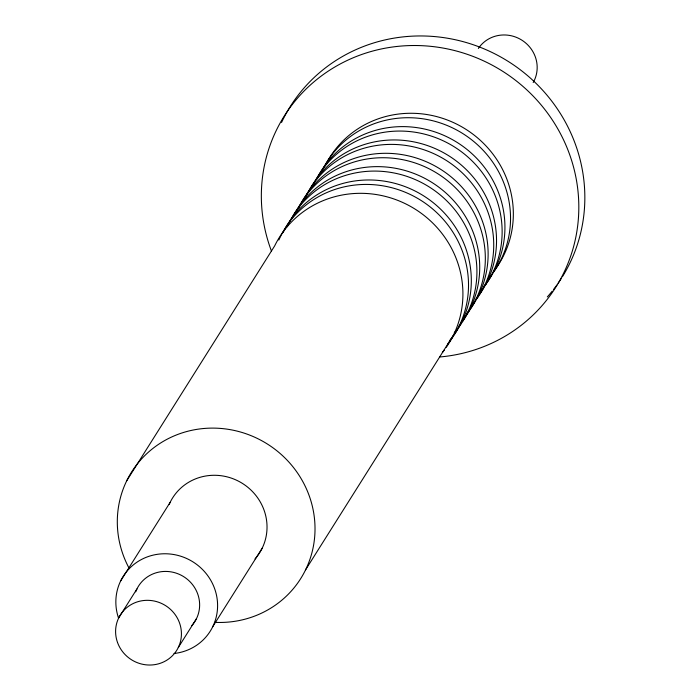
<?xml version="1.0" encoding="UTF-8"?>
<svg xmlns="http://www.w3.org/2000/svg" width="700" height="700" viewBox="0 0 700 700"><rect width="100%" height="100%" fill="white"/><g stroke="black" fill="none" stroke-linecap="round" stroke-linejoin="round"><path stroke-width="1.05" d="M126.718 480.769L274.619 245.971A99.951 96.058 32.2 0 1 412.668 207.638A99.951 96.058 32.2 0 1 446.311 347.261M120.689 580.869L170.135 502.381M118.729 617.855L136.938 588.954M178.299 647.5L196.508 618.599M212.748 626.684L262.194 548.196M305.602 569.8L453.504 335.002M478.354 48.458A32.296 31.036 32.2 0 1 521.605 39.996A32.296 31.036 32.2 0 1 533.19 82.539M135.713 591.832A33.285 31.99 32.2 0 1 183.129 576.319A33.285 31.99 32.2 0 1 191.861 625.538M118.519 618.056A51.433 49.429 32.2 0 1 153.405 555.065A51.433 49.429 32.2 0 1 216.536 595.385A51.433 49.429 32.2 0 1 174.011 653.494M129.325 568.636A99.951 96.058 32.2 0 1 184.371 432.206A99.951 96.058 32.2 0 1 313.81 513.59A99.951 96.058 32.2 0 1 214.734 622.344M169.234 504.324A51.433 49.429 32.2 0 1 242.716 483.595A51.433 49.429 32.2 0 1 255.01 558.915M444.386 349.93A99.951 96.058 32.2 0 1 442.365 352.52M475.195 301.017A99.951 96.058 32.2 0 1 471.082 306.11M304.054 200.016A99.951 96.058 32.2 0 1 442.015 157.867A99.951 96.058 32.2 0 1 477.12 298.34M477.995 296.564A99.951 96.058 32.2 0 1 475.291 300.002M308.227 192.614A99.951 96.058 32.2 0 1 446.775 154.56A99.951 96.058 32.2 0 1 479.29 294.796M287.245 226.695A99.951 96.058 32.2 0 1 429.59 187.189A99.951 96.058 32.2 0 1 454.274 332.797M461.186 323.251A99.951 96.058 32.2 0 1 458.483 326.69M291.419 219.293A99.951 96.058 32.2 0 1 429.966 181.248A99.951 96.058 32.2 0 1 462.481 321.475M295.645 213.351A99.951 96.058 32.2 0 1 437.999 173.845A99.951 96.058 32.2 0 1 462.683 319.454M469.595 309.908A99.951 96.058 32.2 0 1 466.883 313.346M298.9 207.918A99.951 96.058 32.2 0 1 437.395 167.335A99.951 96.058 32.2 0 1 470.89 308.14M278.845 240.039A99.951 96.058 32.2 0 1 419.746 199.631A99.951 96.058 32.2 0 1 447.965 343.63M452.786 336.586A99.951 96.058 32.2 0 1 450.082 340.025M283.019 232.636A99.951 96.058 32.2 0 1 421.558 194.582A99.951 96.058 32.2 0 1 454.081 334.819M271.46 251.116A160.492 154.245 32.2 0 1 376.075 50.172A160.492 154.245 32.2 0 1 575.566 175.612A160.492 154.245 32.2 0 1 439.819 356.974M561.173 278.67A160.492 154.245 32.2 0 1 558.128 283.229M556.859 285.014A160.492 154.245 32.2 0 1 553.577 289.406M552.23 291.121A160.492 154.245 32.2 0 1 547.33 296.931M281.549 122.465A160.492 154.245 32.2 0 1 499.748 56.438A160.492 154.245 32.2 0 1 562.345 276.815M483.595 287.674A99.951 96.058 32.2 0 1 480.891 291.113M312.454 186.673A99.951 96.058 32.2 0 1 450.415 144.532A99.951 96.058 32.2 0 1 485.529 285.005M486.395 283.229A99.951 96.058 32.2 0 1 483.691 286.668M316.636 179.27A99.951 96.058 32.2 0 1 455.175 141.225A99.951 96.058 32.2 0 1 487.699 281.453M492.004 274.33A99.951 96.058 32.2 0 1 489.291 277.769M320.863 173.329A99.951 96.058 32.2 0 1 458.824 131.189A99.951 96.058 32.2 0 1 493.929 271.661M494.804 269.885A99.951 96.058 32.2 0 1 493.465 271.626M325.036 165.935A99.951 96.058 32.2 0 1 463.575 127.881A99.951 96.058 32.2 0 1 496.099 268.118M117.539 642.539A33.285 31.99 32.2 0 0 173.653 654.439A33.285 31.99 32.2 0 0 154.35 601.055A33.285 31.99 32.2 0 0 117.539 642.539"/></g></svg>
